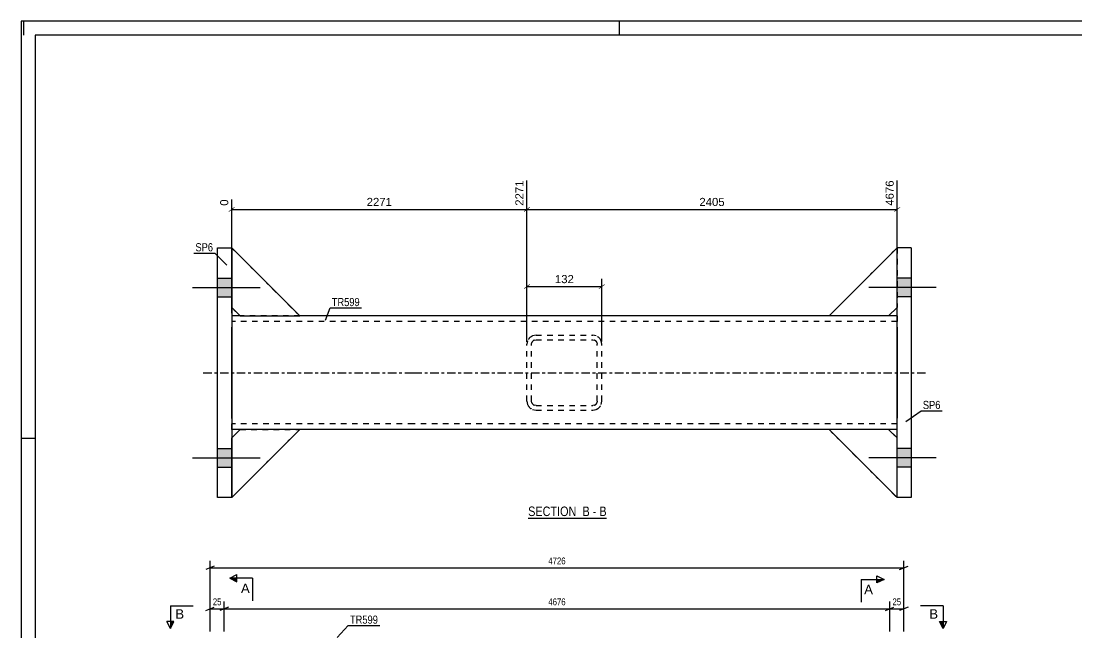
# Model space of a CAD drawing. Header units: millimetres. Extents: x 0 to 841, y 0 to 594.
# Drawn here: x 0 to 372.2, y 378.5 to 594 of the extents above; entities that cross this region are included whole.
import ezdxf

# ---------------------------------------------------------------- set-up
doc = ezdxf.new("R2010")
doc.units = ezdxf.units.MM
doc.linetypes.add('DXK_LINE_DOT2', pattern=[3.9198, 1.9599, -1.9599])
doc.linetypes.add('DXK_LINE_DOT3', pattern=[5.9187, 2.979, -0.9799, 0.9799, -0.9799])
doc.styles.add('Arial', font='ARIAL.TTF', dxfattribs={"height": 0.2})
doc.styles.add('Arial Narrow', font='ARIALN.TTF', dxfattribs={"height": 0.2})

# ---------------------------------------------------------------- blocks, each defined once
blk = doc.blocks.new('Unknown-122566933-1134')
at = {"color": 5, "linetype": 'Continuous'}
for p, q in [((841, 594), (0, 594)), ((0, 594), (0, 0)), ((1, 589), (1, 594)), ((211, 589), (211, 594)), ((836, 589), (5, 589)), ((5, 589), (5, 5)), ((5, 447), (0, 447))]:
    blk.add_line(p, q, dxfattribs=at)
blk = doc.blocks.new('Unknown-122566933-14 - 1249')
at = {"color": 6, "linetype": 'Continuous'}
blk.add_line((178.75, 418.89), (206.4, 418.89), dxfattribs=at)
at = {"color": 0, "linetype": 'Continuous'}
blk.add_wipeout([(196.86, 419.64), (196.86, 423.14), (178.75, 423.14), (178.75, 419.64)], dxfattribs=at)
at = {"color": 7, "linetype": 'Continuous', "style": 'Arial Narrow'}
blk.add_text('SECTION ', height=3.34, dxfattribs=at).set_placement((178.75, 419.64))
at = {"color": 0, "linetype": 'Continuous'}
blk.add_wipeout([(200.46, 419.64), (200.46, 423.14), (197.91, 423.14), (197.91, 419.64)], dxfattribs=at)
blk.add_wipeout([(202.79, 419.64), (202.79, 423.14), (201.51, 423.14), (201.51, 419.64)], dxfattribs=at)
at = {"color": 7, "linetype": 'Continuous', "style": 'Arial Narrow'}
blk.add_text('B', height=3.34, dxfattribs=at).set_placement((197.91, 419.64))
at = {"color": 0, "linetype": 'Continuous'}
blk.add_wipeout([(206.4, 419.64), (206.4, 423.14), (203.84, 423.14), (203.84, 419.64)], dxfattribs=at)
at = {"color": 7, "linetype": 'Continuous', "style": 'Arial Narrow'}
for s, p in [('-', (201.51, 419.64)), ('B', (203.84, 419.64))]:
    blk.add_text(s, height=3.34, dxfattribs=at).set_placement(p)
blk = doc.blocks.new('Part-122566933-1252 - 1249')
at = {"color": 7, "linetype": 'DXK_LINE_DOT2'}
for p, q in [((178.58, 481.36), (178.34, 480.14)), ((179.94, 480.14), (180.06, 480.75)), ((181.54, 483.34), (180.31, 483.09)), ((180.93, 481.62), (181.54, 481.74)), ((181.54, 483.34), (201.54, 483.34)), ((181.54, 481.74), (201.54, 481.74)), ((202.76, 483.09), (201.54, 483.34)), ((201.54, 481.74), (202.15, 481.62)), ((203.02, 480.75), (203.14, 480.14)), ((204.74, 480.14), (204.5, 481.36)), ((178.34, 460.14), (178.34, 480.14)), ((179.94, 460.14), (179.94, 480.14)), ((203.14, 460.14), (203.14, 480.14)), ((204.74, 460.14), (204.74, 480.14)), ((178.34, 460.14), (178.58, 458.91)), ((180.06, 459.53), (179.94, 460.14)), ((181.54, 458.54), (180.93, 458.66)), ((181.54, 458.54), (201.54, 458.54)), ((202.15, 458.66), (201.54, 458.54)), ((203.14, 460.14), (203.02, 459.53)), ((204.5, 458.91), (204.74, 460.14)), ((180.31, 457.18), (181.54, 456.94)), ((181.54, 456.94), (201.54, 456.94)), ((201.54, 456.94), (202.76, 457.18))]:
    blk.add_line(p, q, dxfattribs=at)
for centre, radius, start, end in [((181.54, 480.14), 3.2, 112.5, 157.5), ((181.54, 480.14), 1.6, 112.5, 157.5), ((201.54, 480.14), 1.6, 22.5, 67.5), ((201.54, 480.14), 3.2, 22.5, 67.5), ((181.54, 460.14), 3.2, 202.5, 247.5), ((181.54, 460.14), 1.6, 202.5, 247.5), ((201.54, 460.14), 1.6, 292.5, 337.5), ((201.54, 460.14), 3.2, 292.5, 337.5)]:
    blk.add_arc(centre, radius, start, end, dxfattribs=at)
blk = doc.blocks.new('Part-122566933-1294 - 1249')
at = {"color": 7, "linetype": 'DXK_LINE_DOT2'}
for p, q in [((305.84, 450.14), (284.84, 450.14)), ((284.84, 450.14), (308.84, 426.14)), ((308.84, 447.14), (305.84, 450.14)), ((308.84, 426.14), (308.84, 447.14))]:
    blk.add_line(p, q, dxfattribs=at)
blk = doc.blocks.new('Part-122566933-1253 - 1249')
at = {"color": 2, "linetype": 'Continuous'}
for p, q in [((308.83, 426.14), (308.83, 514.14)), ((313.83, 514.14), (308.83, 514.14)), ((313.83, 514.14), (313.83, 426.14)), ((313.83, 426.14), (308.83, 426.14))]:
    blk.add_line(p, q, dxfattribs=at)
blk = doc.blocks.new('Bolt-122566933-1320 - 1249')
at = {"linetype": 'Continuous'}
for points in [[(308.83, 503.44), (308.83, 496.84), (313.83, 496.84), (313.83, 503.44)], [(308.83, 503.44), (308.83, 496.84), (313.83, 496.84), (313.83, 503.44)], [(308.83, 443.44), (308.83, 436.84), (313.83, 436.84), (313.83, 443.44)], [(308.83, 443.44), (308.83, 436.84), (313.83, 436.84), (313.83, 443.44)]]:
    blk.add_hatch(color=1, dxfattribs=at).paths.add_polyline_path(points)
at = {"color": 1, "linetype": 'Continuous'}
for p, q in [((313.83, 503.44), (308.83, 503.44)), ((313.83, 503.44), (308.83, 503.44)), ((322.63, 500.14), (298.83, 500.14)), ((322.63, 500.14), (298.83, 500.14)), ((313.83, 496.84), (308.83, 496.84)), ((313.83, 496.84), (308.83, 496.84)), ((313.83, 443.44), (308.83, 443.44)), ((313.83, 443.44), (308.83, 443.44)), ((322.63, 440.14), (298.83, 440.14)), ((322.63, 440.14), (298.83, 440.14)), ((313.83, 436.84), (308.83, 436.84)), ((313.83, 436.84), (308.83, 436.84))]:
    blk.add_line(p, q, dxfattribs=at)
blk = doc.blocks.new('Part-122566933-1271 - 1249')
at = {"color": 2, "linetype": 'Continuous'}
for p, q in [((69.23, 514.14), (74.23, 514.14)), ((69.23, 426.14), (69.23, 514.14)), ((74.23, 514.14), (74.23, 426.14)), ((74.23, 426.14), (69.23, 426.14))]:
    blk.add_line(p, q, dxfattribs=at)
blk = doc.blocks.new('Part-122566933-1292 - 1249')
at = {"color": 7, "linetype": 'DXK_LINE_DOT2'}
for p, q in [((305.84, 450.14), (284.84, 450.14)), ((284.84, 450.14), (308.84, 426.14)), ((308.84, 447.14), (305.84, 450.14)), ((308.84, 426.14), (308.84, 447.14))]:
    blk.add_line(p, q, dxfattribs=at)
blk = doc.blocks.new('Part-122566933-1293 - 1249')
at = {"color": 2, "linetype": 'Continuous'}
for p, q in [((305.84, 450.14), (284.84, 450.14)), ((284.84, 450.14), (308.83, 426.14)), ((308.83, 447.14), (305.84, 450.14))]:
    blk.add_line(p, q, dxfattribs=at)
at = {"color": 7, "linetype": 'DXK_LINE_DOT2'}
for p, q in [((308.83, 447.14), (308.84, 447.14)), ((308.84, 447.14), (308.83, 447.14)), ((308.84, 426.14), (308.84, 447.14)), ((308.83, 426.14), (308.84, 426.14)), ((308.84, 426.14), (308.83, 426.14))]:
    blk.add_line(p, q, dxfattribs=at)
blk = doc.blocks.new('Part-122566933-1295 - 1249')
at = {"color": 7, "linetype": 'DXK_LINE_DOT2'}
for p, q in [((284.84, 490.14), (308.84, 514.14)), ((308.84, 514.14), (308.84, 493.14)), ((308.84, 493.14), (305.84, 490.14)), ((305.84, 490.14), (284.84, 490.14))]:
    blk.add_line(p, q, dxfattribs=at)
blk = doc.blocks.new('Part-122566933-1296 - 1249')
at = {"color": 2, "linetype": 'Continuous'}
for p, q in [((284.84, 490.14), (308.83, 514.13)), ((308.83, 493.13), (305.84, 490.14)), ((305.84, 490.14), (284.84, 490.14))]:
    blk.add_line(p, q, dxfattribs=at)
at = {"color": 7, "linetype": 'DXK_LINE_DOT2'}
for p, q in [((308.83, 514.13), (308.84, 514.14)), ((308.84, 514.14), (308.83, 514.13)), ((308.84, 514.14), (308.84, 493.14)), ((308.84, 493.14), (308.83, 493.13)), ((308.84, 493.14), (308.83, 493.13))]:
    blk.add_line(p, q, dxfattribs=at)
blk = doc.blocks.new('Part-122566933-1297 - 1249')
at = {"color": 7, "linetype": 'DXK_LINE_DOT2'}
for p, q in [((284.84, 490.14), (308.84, 514.14)), ((308.84, 514.14), (308.84, 493.14)), ((308.84, 493.14), (305.84, 490.14)), ((305.84, 490.14), (284.84, 490.14))]:
    blk.add_line(p, q, dxfattribs=at)
blk = doc.blocks.new('Part-122566933-1298 - 1249')
at = {"color": 7, "linetype": 'DXK_LINE_DOT2'}
for p, q in [((74.24, 447.14), (77.24, 450.14)), ((98.24, 450.14), (74.24, 426.14)), ((74.24, 426.14), (74.24, 447.14)), ((77.24, 450.14), (98.24, 450.14))]:
    blk.add_line(p, q, dxfattribs=at)
blk = doc.blocks.new('Part-122566933-1299 - 1249')
at = {"color": 2, "linetype": 'Continuous'}
for p, q in [((74.24, 447.14), (77.24, 450.14)), ((98.24, 450.14), (74.24, 426.14)), ((74.24, 426.14), (74.24, 447.14)), ((98.24, 450.14), (77.24, 450.14))]:
    blk.add_line(p, q, dxfattribs=at)
blk = doc.blocks.new('Part-122566933-1300 - 1249')
at = {"color": 7, "linetype": 'DXK_LINE_DOT2'}
for p, q in [((74.24, 447.14), (77.24, 450.14)), ((98.24, 450.14), (74.24, 426.14)), ((74.24, 426.14), (74.24, 447.14)), ((77.24, 450.14), (98.24, 450.14))]:
    blk.add_line(p, q, dxfattribs=at)
blk = doc.blocks.new('Part-122566933-1301 - 1249')
at = {"color": 7, "linetype": 'DXK_LINE_DOT2'}
for p, q in [((98.24, 490.14), (74.24, 514.14)), ((74.24, 514.14), (74.24, 493.14)), ((74.24, 493.14), (77.24, 490.14)), ((77.24, 490.14), (98.24, 490.14))]:
    blk.add_line(p, q, dxfattribs=at)
blk = doc.blocks.new('Part-122566933-1302 - 1249')
at = {"color": 2, "linetype": 'Continuous'}
for p, q in [((98.24, 490.14), (74.24, 514.14)), ((74.24, 514.14), (74.24, 493.14)), ((74.24, 493.14), (77.24, 490.14)), ((77.24, 490.14), (98.24, 490.14))]:
    blk.add_line(p, q, dxfattribs=at)
blk = doc.blocks.new('Part-122566933-1303 - 1249')
at = {"color": 7, "linetype": 'DXK_LINE_DOT2'}
for p, q in [((98.24, 490.14), (74.24, 514.14)), ((74.24, 514.14), (74.24, 493.14)), ((74.24, 493.14), (77.24, 490.14)), ((77.24, 490.14), (98.24, 490.14))]:
    blk.add_line(p, q, dxfattribs=at)
blk = doc.blocks.new('Part-122566933-1318 - 1249')
at = {"color": 2, "linetype": 'Continuous'}
for p, q in [((77.24, 490.14), (74.23, 490.14)), ((138.24, 490.14), (98.24, 490.14)), ((244.74, 490.14), (138.34, 490.14)), ((284.84, 490.14), (244.84, 490.14)), ((308.83, 490.14), (305.84, 490.14)), ((74.23, 454.14), (74.23, 486.14)), ((308.83, 486.14), (308.83, 454.14)), ((77.24, 450.14), (74.23, 450.14)), ((138.24, 450.14), (98.24, 450.14)), ((244.74, 450.14), (138.34, 450.14)), ((284.84, 450.14), (244.84, 450.14)), ((308.83, 450.14), (305.84, 450.14))]:
    blk.add_line(p, q, dxfattribs=at)
at = {"color": 7, "linetype": 'DXK_LINE_DOT2'}
for p, q in [((74.23, 490.14), (74.23, 486.14)), ((74.23, 490.14), (74.23, 488.97)), ((138.24, 488.14), (74.23, 488.14)), ((98.24, 490.14), (77.24, 490.14)), ((244.74, 488.14), (138.34, 488.14)), ((308.83, 488.14), (244.84, 488.14)), ((305.84, 490.14), (284.84, 490.14)), ((308.83, 490.14), (308.83, 486.14)), ((308.83, 490.14), (308.83, 488.97)), ((74.23, 450.14), (74.23, 454.14)), ((308.83, 450.14), (308.83, 454.14)), ((138.24, 452.14), (74.23, 452.14)), ((244.74, 452.14), (138.34, 452.14)), ((308.83, 452.14), (244.84, 452.14)), ((98.24, 450.14), (77.24, 450.14)), ((305.84, 450.14), (284.84, 450.14))]:
    blk.add_line(p, q, dxfattribs=at)
at = {"color": 7, "linetype": 'DXK_LINE_DOT3'}
for p, q in [((64.23, 470.14), (138.24, 470.14)), ((138.34, 470.14), (244.74, 470.14)), ((244.84, 470.14), (318.83, 470.14))]:
    blk.add_line(p, q, dxfattribs=at)
blk = doc.blocks.new('Bolt-122566933-1323 - 1249')
at = {"linetype": 'Continuous'}
for points in [[(74.23, 496.84), (74.23, 503.44), (69.23, 503.44), (69.23, 496.84)], [(74.23, 496.84), (74.23, 503.44), (69.23, 503.44), (69.23, 496.84)], [(74.23, 436.84), (74.23, 443.44), (69.23, 443.44), (69.23, 436.84)], [(74.23, 436.84), (74.23, 443.44), (69.23, 443.44), (69.23, 436.84)]]:
    blk.add_hatch(color=1, dxfattribs=at).paths.add_polyline_path(points)
at = {"color": 1, "linetype": 'Continuous'}
for p, q in [((69.23, 503.44), (74.23, 503.44)), ((69.23, 503.44), (74.23, 503.44)), ((60.43, 500.14), (84.23, 500.14)), ((60.43, 500.14), (84.23, 500.14)), ((69.23, 496.84), (74.23, 496.84)), ((69.23, 496.84), (74.23, 496.84)), ((69.23, 443.44), (74.23, 443.44)), ((69.23, 443.44), (74.23, 443.44)), ((60.43, 440.14), (84.23, 440.14)), ((60.43, 440.14), (84.23, 440.14)), ((69.23, 436.84), (74.23, 436.84)), ((69.23, 436.84), (74.23, 436.84))]:
    blk.add_line(p, q, dxfattribs=at)
blk = doc.blocks.new('StraightDimension-122566933-4997 - 2769')
at = {"color": 7, "linetype": 'Continuous'}
for p, q in [((68.11, 401.99), (65.11, 400.79)), ((66.61, 378.98), (66.61, 403.89)), ((309.72, 400.79), (312.72, 401.99)), ((311.22, 378.98), (311.22, 403.89)), ((66.61, 401.39), (311.22, 401.39))]:
    blk.add_line(p, q, dxfattribs=at)
at = {"color": 0}
blk.add_wipeout([(192.46, 402.14), (192.46, 405.64), (185.37, 405.64), (185.37, 402.14)], dxfattribs=at)
at = {"color": 3, "style": 'Arial Narrow'}
blk.add_text('4726', height=2.386, dxfattribs=at).set_placement((185.87, 402.64))
blk = doc.blocks.new('StraightDimension-122566933-5018 - 2769')
at = {"color": 7, "linetype": 'Continuous'}
for p, q in [((304.72, 386.38), (307.72, 387.58)), ((306.22, 378.98), (306.22, 389.48)), ((312.72, 387.58), (309.72, 386.38)), ((311.22, 378.98), (311.22, 389.48)), ((306.22, 386.98), (311.22, 386.98))]:
    blk.add_line(p, q, dxfattribs=at)
at = {"color": 0}
blk.add_wipeout([(310.74, 387.73), (310.74, 391.23), (306.69, 391.23), (306.69, 387.73)], dxfattribs=at)
at = {"color": 3, "style": 'Arial Narrow'}
blk.add_text('25', height=2.386, dxfattribs=at).set_placement((307.19, 388.23))
blk = doc.blocks.new('StraightDimension-122566933-5019 - 2769')
at = {"color": 7, "linetype": 'Continuous'}
for p, q in [((73.11, 387.58), (70.11, 386.38)), ((71.61, 378.98), (71.61, 389.48)), ((304.72, 386.38), (307.72, 387.58)), ((306.22, 378.98), (306.22, 389.48)), ((71.61, 386.98), (306.22, 386.98))]:
    blk.add_line(p, q, dxfattribs=at)
at = {"color": 0}
blk.add_wipeout([(192.46, 387.73), (192.46, 391.23), (185.37, 391.23), (185.37, 387.73)], dxfattribs=at)
at = {"color": 3, "style": 'Arial Narrow'}
blk.add_text('4676', height=2.386, dxfattribs=at).set_placement((185.87, 388.23))
blk = doc.blocks.new('StraightDimension-122566933-5020 - 2769')
at = {"color": 7, "linetype": 'Continuous'}
for p, q in [((65.11, 386.38), (68.11, 387.58)), ((66.61, 378.98), (66.61, 389.48)), ((73.11, 387.58), (70.11, 386.38)), ((71.61, 378.98), (71.61, 389.48)), ((66.61, 386.98), (71.61, 386.98))]:
    blk.add_line(p, q, dxfattribs=at)
at = {"color": 0}
blk.add_wipeout([(71.14, 387.73), (71.14, 391.23), (67.09, 391.23), (67.09, 387.73)], dxfattribs=at)
at = {"color": 3, "style": 'Arial Narrow'}
blk.add_text('25', height=2.386, dxfattribs=at).set_placement((67.59, 388.23))
blk = doc.blocks.new('StraightDimension-122566933-1430 - 1249')
at = {"linetype": 'Continuous'}
for points in [[(73.34, 526.84), (73.14, 526.99), (75.14, 528.49), (75.34, 528.34)], [(179.2, 528.49), (179.4, 528.34), (177.4, 526.84), (177.2, 526.99)]]:
    blk.add_hatch(color=7, dxfattribs=at).paths.add_polyline_path(points)
at = {"color": 7, "linetype": 'Continuous'}
for p, q in [((178.3, 480.97), (178.3, 537.86)), ((74.24, 491.14), (74.24, 531.18)), ((74.24, 527.66), (178.3, 527.66))]:
    blk.add_line(p, q, dxfattribs=at)
at = {"color": 0, "linetype": 'Continuous'}
for points in [[(177.7, 538.46), (173.5, 538.46), (173.5, 528.36), (177.7, 528.36)], [(73.64, 531.78), (69.44, 531.78), (69.44, 528.36), (73.64, 528.36)]]:
    blk.add_wipeout(points, dxfattribs=at)
at = {"color": 0}
blk.add_wipeout([(131.32, 528.26), (131.32, 532.46), (121.22, 532.46), (121.22, 528.26)], dxfattribs=at)
at = {"color": 3, "linetype": 'Continuous', "style": 'Arial'}
for s, height, p in [('2271', 2.865, (177.1, 528.96)), ('0', 2.87, (73.04, 528.96))]:
    blk.add_text(s, height=height, rotation=90.0002, dxfattribs=at).set_placement(p)
at = {"color": 3, "style": 'Arial'}
blk.add_text('2271', height=2.865, dxfattribs=at).set_placement((121.82, 528.86))
blk = doc.blocks.new('StraightDimension-122566933-1451 - 1249')
at = {"linetype": 'Continuous'}
for points in [[(177.4, 526.84), (177.2, 526.99), (179.2, 528.49), (179.4, 528.34)], [(309.74, 528.49), (309.94, 528.34), (307.94, 526.84), (307.74, 526.99)]]:
    blk.add_hatch(color=7, dxfattribs=at).paths.add_polyline_path(points)
at = {"color": 7, "linetype": 'Continuous'}
for p, q in [((178.3, 480.97), (178.3, 537.86)), ((308.84, 491.14), (308.84, 537.86)), ((178.3, 527.66), (308.84, 527.66))]:
    blk.add_line(p, q, dxfattribs=at)
at = {"color": 0, "linetype": 'Continuous'}
blk.add_wipeout([(308.24, 538.46), (304.04, 538.46), (304.04, 528.36), (308.24, 528.36)], dxfattribs=at)
at = {"color": 0}
blk.add_wipeout([(248.62, 528.26), (248.62, 532.46), (238.52, 532.46), (238.52, 528.26)], dxfattribs=at)
at = {"color": 3, "linetype": 'Continuous', "style": 'Arial'}
blk.add_text('4676', height=2.865, rotation=90.0002, dxfattribs=at).set_placement((307.64, 528.96))
at = {"color": 3, "style": 'Arial'}
blk.add_text('2405', height=2.865, dxfattribs=at).set_placement((239.12, 528.86))
blk = doc.blocks.new('StraightDimension-122566933-1535 - 1249')
at = {"linetype": 'Continuous'}
for points in [[(177.44, 499.67), (177.24, 499.82), (179.24, 501.32), (179.44, 501.17)], [(205.64, 501.32), (205.84, 501.17), (203.84, 499.67), (203.64, 499.82)]]:
    blk.add_hatch(color=7, dxfattribs=at).paths.add_polyline_path(points)
at = {"color": 7, "linetype": 'Continuous'}
for p, q in [((178.34, 481.14), (178.34, 503.19)), ((204.74, 481.14), (204.74, 503.19)), ((178.34, 500.49), (204.74, 500.49))]:
    blk.add_line(p, q, dxfattribs=at)
at = {"color": 0}
blk.add_wipeout([(195.47, 501.09), (195.47, 505.29), (187.6, 505.29), (187.6, 501.09)], dxfattribs=at)
at = {"color": 3, "style": 'Arial'}
blk.add_text('132', height=2.865, dxfattribs=at).set_placement((188.2, 501.69))
blk = doc.blocks.new('Mark-122566933-2776 - 2769')
at = {"color": 0}
blk.add_wipeout([(125.81, 381.71), (125.81, 384.71), (115.94, 384.71), (115.94, 381.71)], dxfattribs=at)
blk.add_wipeout([(125.81, 381.71), (125.81, 384.71), (115.94, 384.71), (115.94, 381.71)], dxfattribs=at)
at = {"color": 30, "linetype": 'Continuous'}
for p, q in [((111.47, 376.88), (115.34, 381.11)), ((115.34, 381.11), (126.41, 381.11))]:
    blk.add_line(p, q, dxfattribs=at)
at = {"color": 3, "style": 'Arial Narrow'}
blk.add_text('TR599', height=2.863, dxfattribs=at).set_placement((115.94, 381.71))
blk = doc.blocks.new('SectionMark-122566933-3154 - 2769')
at = {"color": 0, "linetype": 'Continuous'}
for points in [[(300.33, 392.09), (300.33, 395.59), (297.21, 395.59), (297.21, 392.09)], [(300.33, 122.78), (300.33, 126.28), (297.21, 126.28), (297.21, 122.78)]]:
    blk.add_wipeout(points, dxfattribs=at)
at = {"linetype": 'Continuous'}
for points in [[(301.71, 396.09), (301.71, 397.34), (304.21, 397.34)], [(301.71, 121.03), (301.71, 122.28), (304.21, 121.03)]]:
    blk.add_hatch(color=6, dxfattribs=at).paths.add_polyline_path(points)
at = {"color": 6, "linetype": 'Continuous'}
for p, q in [((301.71, 396.09), (301.71, 398.59)), ((301.71, 398.59), (304.21, 397.34)), ((296.21, 397.34), (296.21, 389.34)), ((296.21, 397.34), (304.21, 397.34)), ((304.21, 397.34), (301.71, 396.09)), ((296.21, 121.03), (296.21, 129.03)), ((296.21, 121.03), (304.21, 121.03)), ((304.21, 121.03), (301.71, 122.28)), ((301.71, 122.28), (301.71, 119.78)), ((304.21, 121.03), (301.71, 119.78))]:
    blk.add_line(p, q, dxfattribs=at)
at = {"color": 3, "linetype": 'Continuous', "style": 'Arial'}
for p in [(297.21, 392.09), (297.21, 122.78)]:
    blk.add_text('A', height=3.34, dxfattribs=at).set_placement(p)
blk = doc.blocks.new('SectionMark-122566933-3152 - 2769')
at = {"color": 0, "linetype": 'Continuous'}
for points in [[(80.61, 392.49), (80.61, 395.99), (77.5, 395.99), (77.5, 392.49)], [(80.61, 124.21), (80.61, 127.71), (77.5, 127.71), (77.5, 124.21)]]:
    blk.add_wipeout(points, dxfattribs=at)
at = {"linetype": 'Continuous'}
for points in [[(76.11, 397.74), (76.11, 396.49), (73.61, 397.74)], [(76.11, 123.71), (76.11, 122.46), (73.61, 122.46)]]:
    blk.add_hatch(color=6, dxfattribs=at).paths.add_polyline_path(points)
at = {"color": 6, "linetype": 'Continuous'}
for p, q in [((73.61, 397.74), (76.11, 398.99)), ((76.11, 396.49), (76.11, 398.99)), ((81.61, 397.74), (73.61, 397.74)), ((73.61, 397.74), (76.11, 396.49)), ((81.61, 397.74), (81.61, 389.74)), ((81.61, 122.46), (81.61, 130.46)), ((73.61, 122.46), (76.11, 123.71)), ((76.11, 123.71), (76.11, 121.21)), ((81.61, 122.46), (73.61, 122.46)), ((76.11, 121.21), (73.61, 122.46))]:
    blk.add_line(p, q, dxfattribs=at)
at = {"color": 3, "linetype": 'Continuous', "style": 'Arial'}
for p in [(77.5, 392.49), (77.5, 124.21)]:
    blk.add_text('A', height=3.34, dxfattribs=at).set_placement(p)
blk = doc.blocks.new('SectionMark-122566933-3156 - 2769')
at = {"color": 0, "linetype": 'Continuous'}
for points in [[(57.47, 383.48), (57.47, 386.98), (54.36, 386.98), (54.36, 383.48)], [(323.28, 383.48), (323.28, 386.98), (320.17, 386.98), (320.17, 383.48)]]:
    blk.add_wipeout(points, dxfattribs=at)
at = {"linetype": 'Continuous'}
for points in [[(52.61, 382.48), (53.86, 382.48), (52.61, 379.98)], [(323.78, 382.48), (325.03, 382.48), (325.03, 379.98)]]:
    blk.add_hatch(color=6, dxfattribs=at).paths.add_polyline_path(points)
at = {"color": 6, "linetype": 'Continuous'}
for p, q in [((52.61, 387.98), (60.61, 387.98)), ((52.61, 387.98), (52.61, 379.98)), ((325.03, 387.98), (317.03, 387.98)), ((325.03, 387.98), (325.03, 379.98)), ((52.61, 379.98), (51.36, 382.48)), ((53.86, 382.48), (51.36, 382.48)), ((52.61, 379.98), (53.86, 382.48)), ((323.78, 382.48), (326.28, 382.48)), ((325.03, 379.98), (323.78, 382.48)), ((326.28, 382.48), (325.03, 379.98))]:
    blk.add_line(p, q, dxfattribs=at)
at = {"color": 3, "linetype": 'Continuous', "style": 'Arial'}
for p in [(54.36, 383.48), (320.17, 383.48)]:
    blk.add_text('B', height=3.34, dxfattribs=at).set_placement(p)
blk = doc.blocks.new('Mark-122566933-1266 - 1249')
at = {"color": 0}
blk.add_wipeout([(67.66, 512.9), (67.66, 515.9), (61.45, 515.9), (61.45, 512.9)], dxfattribs=at)
blk.add_wipeout([(67.66, 512.9), (67.66, 515.9), (61.45, 515.9), (61.45, 512.9)], dxfattribs=at)
at = {"color": 30, "linetype": 'Continuous'}
for p in [(60.85, 512.3), (72.5, 508.05)]:
    blk.add_line(p, (68.26, 512.3), dxfattribs=at)
at = {"color": 3, "style": 'Arial Narrow'}
blk.add_text('SP6', height=2.863, dxfattribs=at).set_placement((61.45, 512.9))
blk = doc.blocks.new('Mark-122566933-1314 - 1249')
at = {"color": 0}
blk.add_wipeout([(119.37, 493.61), (119.37, 496.61), (109.51, 496.61), (109.51, 493.61)], dxfattribs=at)
blk.add_wipeout([(119.37, 493.61), (119.37, 496.61), (109.51, 496.61), (109.51, 493.61)], dxfattribs=at)
at = {"color": 30, "linetype": 'Continuous'}
for p, q in [((107.32, 488.68), (108.91, 493.01)), ((108.91, 493.01), (119.97, 493.01))]:
    blk.add_line(p, q, dxfattribs=at)
at = {"color": 3, "style": 'Arial Narrow'}
blk.add_text('TR599', height=2.863, dxfattribs=at).set_placement((109.51, 493.61))
blk = doc.blocks.new('Mark-122566933-4432 - 1249')
at = {"color": 0}
blk.add_wipeout([(324.11, 457.34), (324.11, 460.34), (317.9, 460.34), (317.9, 457.34)], dxfattribs=at)
blk.add_wipeout([(324.11, 457.34), (324.11, 460.34), (317.9, 460.34), (317.9, 457.34)], dxfattribs=at)
at = {"color": 30, "linetype": 'Continuous'}
for p, q in [((311.96, 452.96), (317.3, 456.74)), ((317.3, 456.74), (324.71, 456.74))]:
    blk.add_line(p, q, dxfattribs=at)
at = {"color": 3, "style": 'Arial Narrow'}
blk.add_text('SP6', height=2.863, dxfattribs=at).set_placement((317.9, 457.34))

msp = doc.modelspace()

# ---------------------------------------------------------------- block references
for name in ['Unknown-122566933-1134', 'Part-122566933-1271 - 1249', 'Part-122566933-1301 - 1249', 'Part-122566933-1302 - 1249', 'Part-122566933-1303 - 1249', 'Part-122566933-1295 - 1249', 'Part-122566933-1296 - 1249', 'Part-122566933-1297 - 1249', 'Part-122566933-1253 - 1249', 'Bolt-122566933-1323 - 1249', 'Bolt-122566933-1320 - 1249', 'Part-122566933-1318 - 1249', 'Part-122566933-1252 - 1249', 'Part-122566933-1298 - 1249', 'Part-122566933-1299 - 1249', 'Part-122566933-1300 - 1249', 'Part-122566933-1294 - 1249', 'Part-122566933-1292 - 1249', 'Part-122566933-1293 - 1249']:
    msp.add_blockref(name, (0, 0))

# ---------------------------------------------------------------- next in the draw order: block references
for name in ['StraightDimension-122566933-1430 - 1249', 'Mark-122566933-4432 - 1249', 'Unknown-122566933-14 - 1249', 'StraightDimension-122566933-4997 - 2769']:
    msp.add_blockref(name, (0, 0))

# ---------------------------------------------------------------- next in the draw order: block references
for name in ['StraightDimension-122566933-1451 - 1249', 'Mark-122566933-1266 - 1249', 'Mark-122566933-1314 - 1249', 'StraightDimension-122566933-5018 - 2769']:
    msp.add_blockref(name, (0, 0))

# ---------------------------------------------------------------- next in the draw order: block references
for name in ['StraightDimension-122566933-1535 - 1249', 'StraightDimension-122566933-5019 - 2769']:
    msp.add_blockref(name, (0, 0))

# ---------------------------------------------------------------- next in the draw order: block references
for name in ['SectionMark-122566933-3154 - 2769', 'StraightDimension-122566933-5020 - 2769', 'Mark-122566933-2776 - 2769']:
    msp.add_blockref(name, (0, 0))

# ---------------------------------------------------------------- next in the draw order: block references
msp.add_blockref('SectionMark-122566933-3152 - 2769', (0, 0))

# ---------------------------------------------------------------- next in the draw order: block references
msp.add_blockref('SectionMark-122566933-3156 - 2769', (0, 0))

doc.saveas('drawing.dxf')
